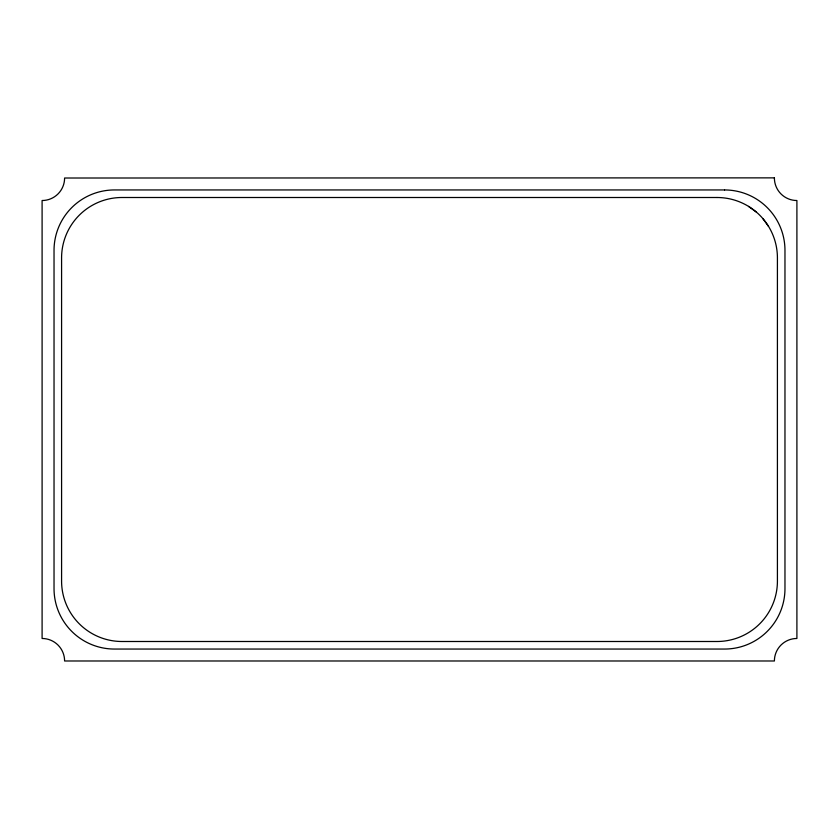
<?xml version="1.0" encoding="UTF-8"?>
<svg xmlns="http://www.w3.org/2000/svg" width="839" height="839" viewBox="0 0 839 839"><rect width="100%" height="100%" fill="white"/><g stroke="black" fill="none" stroke-linecap="round" stroke-linejoin="round"><path stroke-width="1.26" d="M748.566 206.415L756.233 211.994M768.503 226.352L762.924 218.685M774.397 177.868L64.603 178.015A22.496 22.496 0 0 1 42.097 200.521L42.097 638.479A22.506 22.506 0 0 1 64.603 660.985L774.397 660.985A22.496 22.496 0 0 1 796.903 638.479L796.903 200.521A22.496 22.496 0 0 1 774.397 178.015L774.397 177.868M724.56 189.95L114.44 189.95A60.408 60.408 0 0 0 54.032 250.358L54.032 588.642A60.408 60.408 0 0 0 114.44 649.05L724.56 649.05A60.408 60.408 0 0 0 784.968 588.642L784.968 250.358A60.398 60.398 0 0 0 724.56 189.95M717.009 197.501L121.991 197.501A60.408 60.408 0 0 0 61.583 257.909L61.583 581.091A60.408 60.408 0 0 0 121.991 641.499L717.009 641.499A60.408 60.408 0 0 0 777.417 581.091L777.417 257.909A60.398 60.398 0 0 0 717.009 197.501"/></g></svg>
